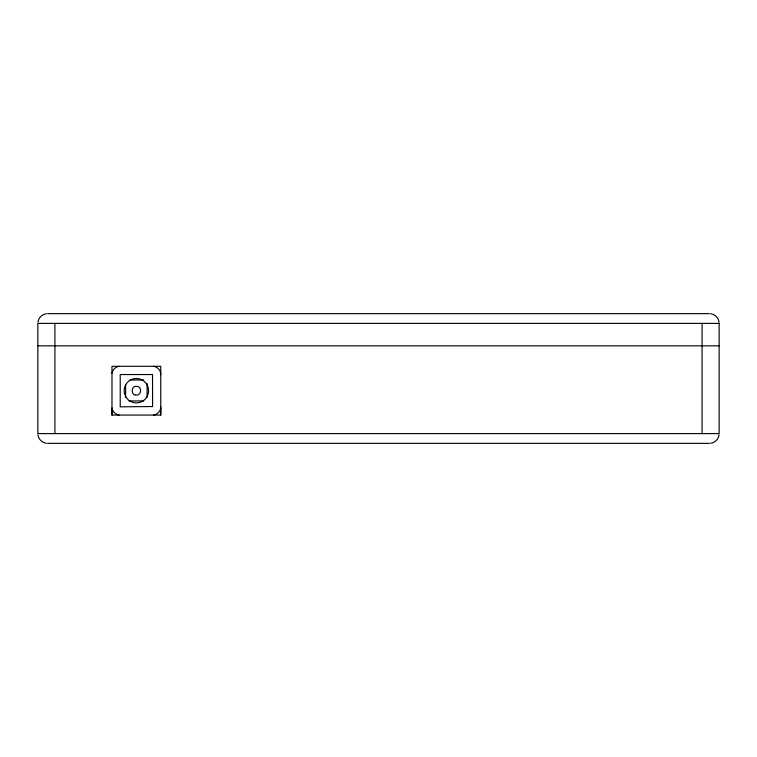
<?xml version="1.0" encoding="UTF-8"?>
<svg xmlns="http://www.w3.org/2000/svg" width="757" height="757" viewBox="0 0 757 757"><rect width="100%" height="100%" fill="white"/><g stroke="black" fill="none" stroke-linecap="round" stroke-linejoin="round"><path stroke-width="1.14" d="M160.749 406.537L160.749 415.073L111.979 415.073L111.979 407.985A8.535 8.535 0 0 0 119.057 415.082M160.749 374.734L160.749 373.409A8.516 8.516 0 0 0 153.68 366.312M37.935 322.122C38.446 317.845 42.061 314.231 46.328 313.72M719.065 434.878C718.554 439.155 714.939 442.769 710.672 443.28M47.606 313.635L709.394 313.635M37.85 345.826L719.15 345.826M130.147 379.967L143.707 379.967M129.021 400.936L143.707 400.936M153.643 415.073L153.662 415.073A8.516 8.516 0 0 0 160.749 408.004M47.606 443.365L709.394 443.365M135.617 395.022C141.398 396.261 142.638 386.572 136.733 386.316C130.63 385.493 131.302 395.022 135.257 394.936M710.672 313.72C714.939 314.231 718.554 317.845 719.065 322.122M46.328 443.28C42.061 442.769 38.446 439.155 37.935 434.878M702.08 323.39L702.08 433.61M160.749 415.073L160.749 366.312L111.979 366.312L111.979 415.073M147.095 383.402L147.095 397.501M125.634 384.575L125.634 397.501M54.92 323.39L54.92 433.61M111.979 373.4A8.535 8.535 0 0 1 119.057 366.303M152.592 406.537L120.221 406.84L120.221 374.545L152.517 374.545L152.592 406.537M719.15 323.39L37.85 323.39L37.85 433.61L719.15 433.61L719.15 323.39M129.579 400.822A12.188 12.188 0 0 0 148.533 391.501A12.188 12.188 0 0 0 130.98 379.749A12.188 12.188 0 0 0 129.579 400.822"/></g></svg>
